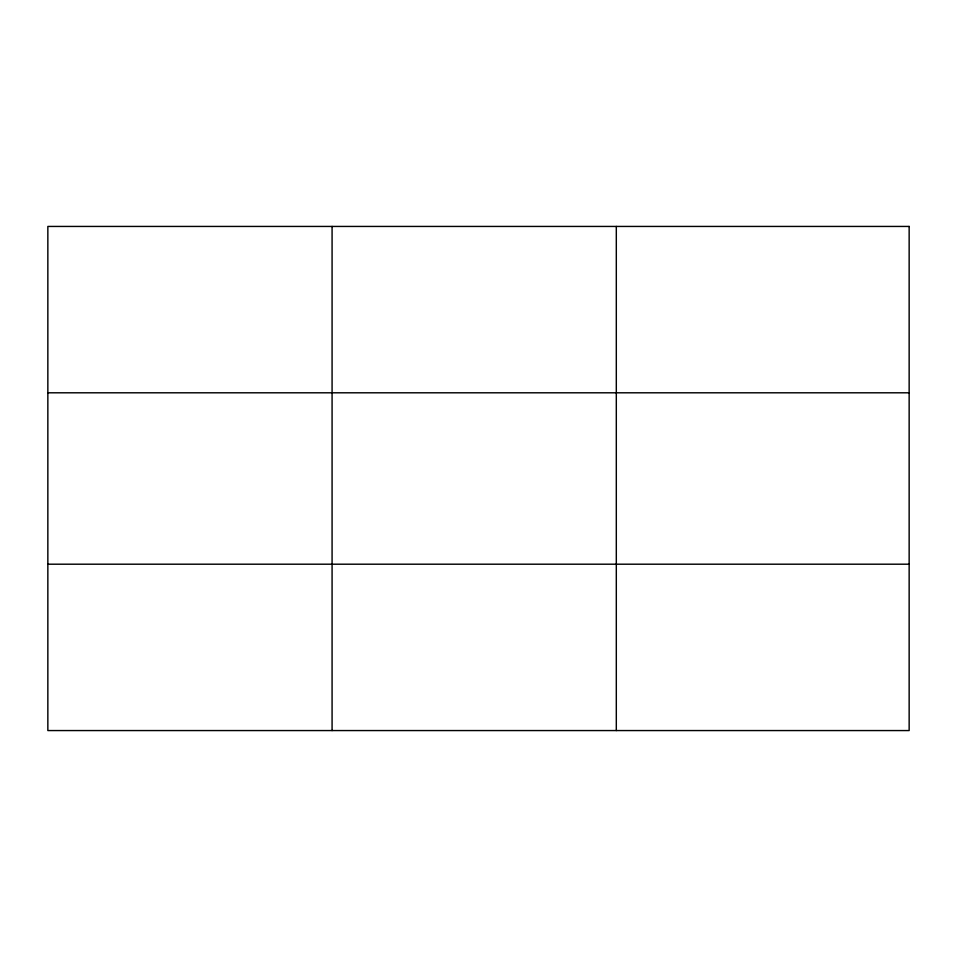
<?xml version="1.0" encoding="UTF-8"?>
<svg xmlns="http://www.w3.org/2000/svg" width="957" height="957" viewBox="0 0 957 957"><rect width="100%" height="100%" fill="white"/><g stroke="black" fill="none" stroke-linecap="round" stroke-linejoin="round"><path stroke-width="1.44" d="M332.079 730.562L332.079 226.438M616.308 730.562L616.308 226.438M47.85 392.801L909.15 392.801M47.85 564.199L909.15 564.199M909.15 226.438L909.15 730.562L47.85 730.562L47.85 226.438L909.15 226.438"/></g></svg>
